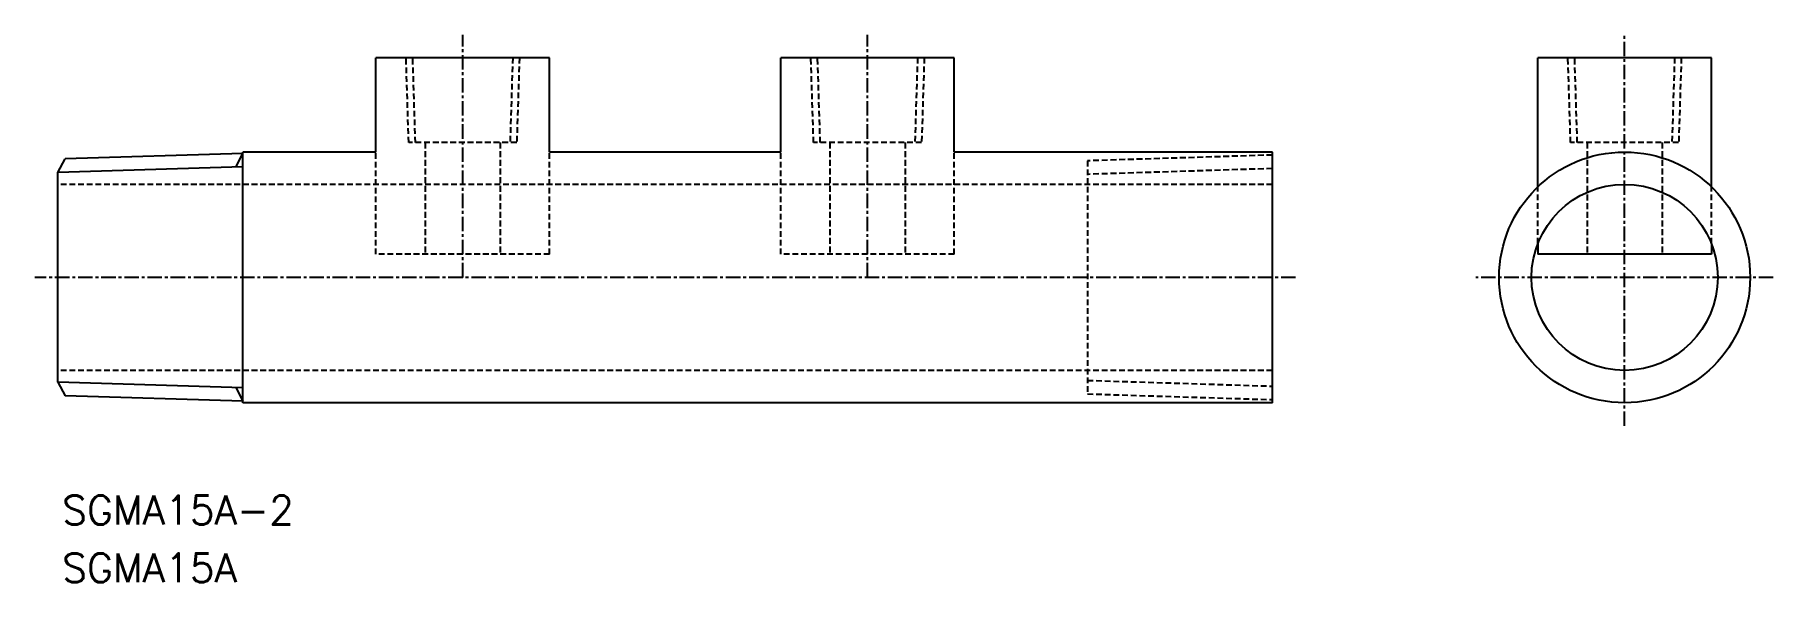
# Model space of a CAD drawing. Extents: x 77 to 227, y 78 to 125.
import ezdxf
from ezdxf.enums import TextEntityAlignment as Align

# ---------------------------------------------------------------- set-up
doc = ezdxf.new("R2010")
doc.units = 0
doc.linetypes.add('CENTER', pattern=[2, 1.25, -0.25, 0.25, -0.25])
doc.linetypes.add('DASHED', pattern=[0.75, 0.5, -0.25])
doc.layers.get('0').update_dxf_attribs({"linetype": 'CONTINUOUS'})
doc.layers.add('CENTER', color=1, linetype='CENTER')
doc.styles.get("Standard").update_dxf_attribs({"font": 'txt.shx', "bigfont": 'extfont.shx'})

msp = doc.modelspace()

# ---------------------------------------------------------------- linework, layer by layer
for p, q in [((121.62, 123.45), (106.62, 123.45)), ((106.62, 115.3), (106.62, 123.45)), ((121.62, 115.3), (121.62, 123.45)), ((141.62, 115.3), (141.62, 123.45)), ((156.62, 123.45), (141.62, 123.45)), ((156.62, 115.3), (156.62, 123.45)), ((222.07, 123.45), (207.07, 123.45)), ((207.07, 112.3), (207.07, 123.45)), ((222.07, 112.3), (222.07, 123.45)), ((79.12, 113.52), (79.74, 114.7)), ((95.12, 115.18), (79.74, 114.7)), ((95.12, 93.6), (95.12, 115.3)), ((106.62, 115.3), (95.12, 115.3)), ((141.62, 115.3), (121.62, 115.3)), ((184.12, 115.3), (156.62, 115.3)), ((184.12, 93.6), (184.12, 115.3)), ((79.12, 95.39), (79.12, 113.52)), ((79.12, 95.39), (79.74, 94.21)), ((95.12, 93.73), (79.74, 94.21)), ((184.12, 93.6), (95.12, 93.6))]:
    msp.add_line(p, q)
at = {"color": 3, "linetype": 'DASHED'}
for p, q in [((109.45, 116.12), (109.22, 123.45)), ((110.03, 116.12), (109.8, 123.45)), ((118.44, 123.45), (118.21, 116.12)), ((119.02, 123.45), (118.79, 116.12)), ((144.45, 116.12), (144.22, 123.45)), ((145.03, 116.12), (144.8, 123.45)), ((153.44, 123.45), (153.21, 116.12)), ((154.02, 123.45), (153.79, 116.12)), ((209.9, 116.12), (209.67, 123.45)), ((210.48, 116.12), (210.25, 123.45)), ((218.89, 123.45), (218.66, 116.12)), ((219.47, 123.45), (219.24, 116.12)), ((118.79, 116.12), (109.45, 116.12)), ((110.87, 116.12), (110.87, 106.45)), ((117.37, 116.12), (117.37, 106.45)), ((153.79, 116.12), (144.45, 116.12)), ((145.87, 116.12), (145.87, 106.45)), ((152.37, 116.12), (152.37, 106.45)), ((219.24, 116.12), (209.9, 116.12)), ((211.32, 116.12), (211.32, 106.45)), ((217.82, 116.12), (217.82, 106.45)), ((106.62, 106.45), (106.62, 115.3)), ((121.62, 106.45), (121.62, 115.3)), ((141.62, 106.45), (141.62, 115.3)), ((156.62, 106.45), (156.62, 115.3)), ((184.12, 115.04), (168.12, 114.54)), ((168.12, 114.54), (168.12, 94.37)), ((184.12, 113.87), (168.12, 113.37)), ((184.12, 112.5), (79.12, 112.5)), ((207.07, 107.38), (207.07, 112.3)), ((222.07, 107.38), (222.07, 112.3)), ((121.62, 106.45), (106.62, 106.45)), ((156.62, 106.45), (141.62, 106.45)), ((184.12, 96.4), (79.12, 96.4)), ((168.12, 95.54), (184.12, 95.04)), ((168.12, 94.37), (184.12, 93.87))]:
    msp.add_line(p, q, dxfattribs=at)
at = {"color": 3}
for p, q in [((94.51, 114), (95.12, 115.18)), ((95.12, 114.02), (79.12, 113.52)), ((95.12, 94.89), (79.12, 95.39)), ((94.51, 94.91), (95.12, 93.73))]:
    msp.add_line(p, q, dxfattribs=at)
at = {"color": 7, "linetype": 'CONTINUOUS'}
for p, q in [((207.07, 107.38), (207.07, 106.45)), ((222.07, 107.38), (222.07, 106.45)), ((222.07, 106.45), (207.07, 106.45))]:
    msp.add_line(p, q, dxfattribs=at)
msp.add_circle((214.57, 104.45), 10.85)
msp.add_circle((214.57, 104.45), 8.05, dxfattribs=at)
at = {"layer": 'CENTER', "linetype": 'CENTER'}
for p, q in [((114.12, 104.45), (114.12, 125.45)), ((149.12, 104.45), (149.12, 125.45)), ((214.57, 91.6), (214.57, 125.45)), ((186.12, 104.45), (77.12, 104.45)), ((227.42, 104.45), (201.72, 104.45))]:
    msp.add_line(p, q, dxfattribs=at)

# ---------------------------------------------------------------- texts
at = {"color": 7, "linetype": 'CONTINUOUS'}
for s, p in [('SGMA15A-2', (79.49, 84.31)), ('SGMA15A', (79.49, 79.31))]:
    msp.add_text(s, height=2.5, dxfattribs=at).set_placement(p, align=Align.MIDDLE_LEFT)

doc.saveas('drawing.dxf')
